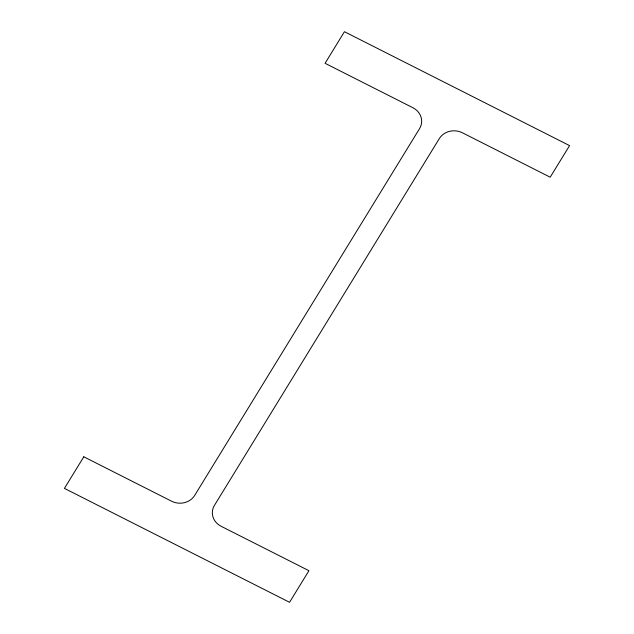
<?xml version="1.0" encoding="UTF-8"?>
<svg xmlns="http://www.w3.org/2000/svg" width="634" height="634" viewBox="0 0 634 634"><rect width="100%" height="100%" fill="white"/><g stroke="black" fill="none" stroke-linecap="round" stroke-linejoin="round"><path stroke-width="0.95" d="M83.807 456.797L64.43 488.394L289.564 602.3L308.932 570.703L221.147 526.291A17.007 15.327 3.3 0 1 214.427 505.393L439.314 138.592A17.007 15.327 3.3 0 1 462.408 132.783L550.193 177.203L569.57 145.606L344.436 31.7L325.068 63.297L412.853 107.709A17.007 15.327 3.3 0 1 419.573 128.607L194.686 495.408A17.007 15.327 3.3 0 1 171.592 501.217L83.807 456.797"/></g></svg>
